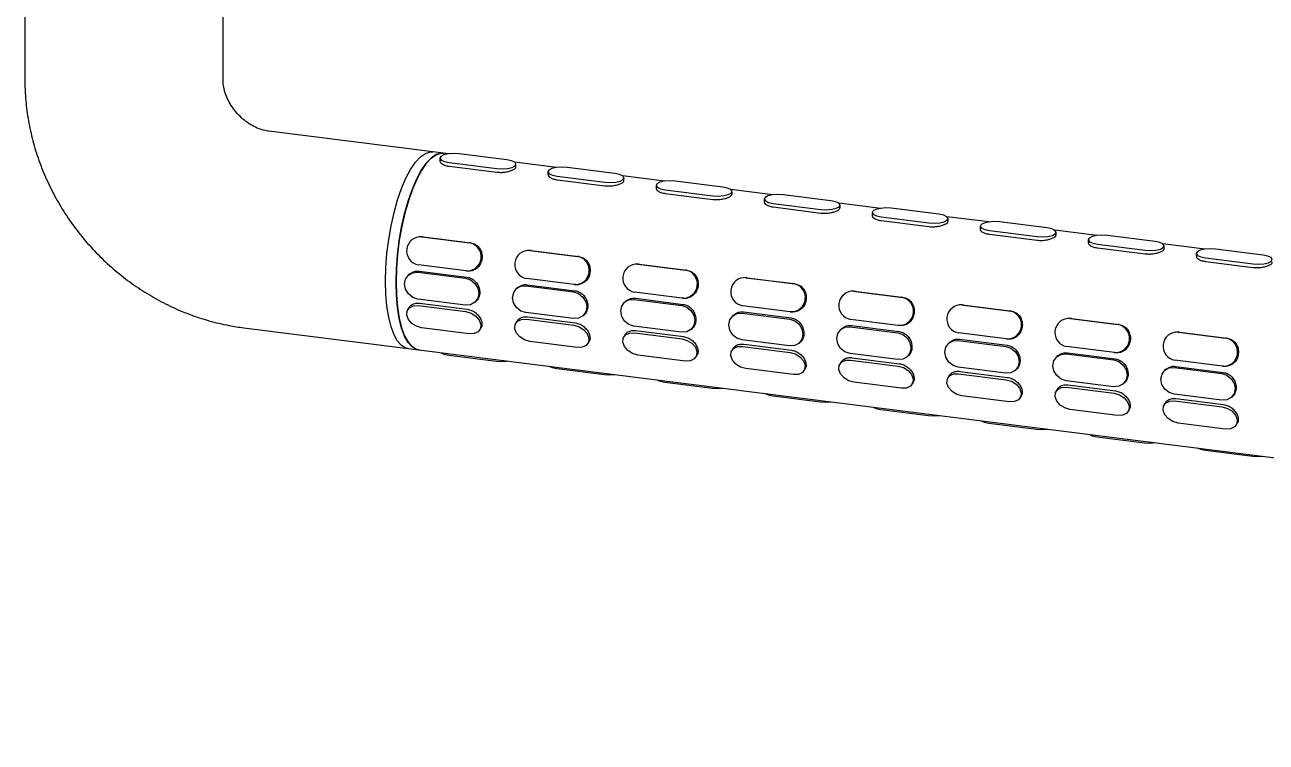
# Model space of a CAD drawing. Extents: x 0 to 951, y -2 to 427.
# Drawn here: x 307.25 to 334.66, y 85.39 to 101.23 of the extents above; entities that cross this region are included whole.
import ezdxf

# ---------------------------------------------------------------- set-up
doc = ezdxf.new("R2010")
doc.units = 0
doc.header["$LTSCALE"] = 23.1
doc.header["$MEASUREMENT"] = 0
doc.layers.get('0').update_dxf_attribs({"linetype": 'CONTINUOUS'})

msp = doc.modelspace()

# ---------------------------------------------------------------- linework, layer by layer
at = {"color": 7, "linetype": 'Continuous', "lineweight": 25}
for p, q in [((307.253, 103.681), (307.253, 100.028)), ((311.628, 100.028), (311.628, 103.681)), ((316.262, 98.427), (312.637, 98.884)), ((316.495, 98.398), (316.262, 98.427)), ((316.606, 98.384), (316.495, 98.398)), ((317.892, 98.252), (316.84, 98.385)), ((316.417, 98.29), (316.417, 98.228)), ((316.619, 98.193), (317.671, 98.061)), ((316.619, 98.113), (317.671, 97.981)), ((318.991, 98.083), (318.064, 98.2)), ((318.094, 98.094), (318.094, 98.156)), ((318.802, 97.989), (318.802, 97.927)), ((319.004, 97.893), (320.057, 97.76)), ((320.278, 97.952), (319.225, 98.084)), ((321.377, 97.783), (320.45, 97.899)), ((320.479, 97.793), (320.48, 97.855)), ((319.004, 97.813), (320.056, 97.68)), ((321.188, 97.689), (321.187, 97.627)), ((321.39, 97.592), (322.442, 97.46)), ((322.663, 97.651), (321.61, 97.784)), ((323.762, 97.482), (322.835, 97.599)), ((321.389, 97.512), (322.442, 97.38)), ((322.865, 97.493), (322.865, 97.555)), ((323.573, 97.388), (323.573, 97.326)), ((323.775, 97.292), (324.827, 97.159)), ((325.048, 97.351), (323.996, 97.483)), ((326.147, 97.182), (325.22, 97.298)), ((323.775, 97.212), (324.827, 97.079)), ((325.25, 97.192), (325.25, 97.254)), ((325.958, 97.088), (325.958, 97.026)), ((327.433, 97.05), (326.381, 97.183)), ((326.16, 96.991), (327.212, 96.859)), ((326.16, 96.911), (327.212, 96.779)), ((328.532, 96.881), (327.605, 96.998)), ((327.635, 96.892), (327.635, 96.954)), ((328.343, 96.787), (328.343, 96.725)), ((329.819, 96.75), (328.766, 96.882)), ((316.017, 96.553), (317.07, 96.42)), ((316.045, 96.55), (316.017, 96.553)), ((316.045, 96.55), (317.098, 96.417)), ((328.545, 96.691), (329.598, 96.558)), ((328.545, 96.611), (329.598, 96.478)), ((330.918, 96.58), (329.991, 96.697)), ((330.021, 96.591), (330.021, 96.653)), ((330.729, 96.487), (330.729, 96.425)), ((332.204, 96.449), (331.152, 96.582)), ((317.098, 96.417), (317.07, 96.42)), ((318.403, 96.253), (319.455, 96.12)), ((318.431, 96.25), (318.403, 96.253)), ((318.431, 96.25), (319.483, 96.117)), ((330.931, 96.39), (331.983, 96.258)), ((330.931, 96.31), (331.983, 96.177)), ((333.303, 96.28), (332.376, 96.397)), ((332.406, 96.291), (332.406, 96.353)), ((334.589, 96.149), (333.537, 96.281)), ((316.993, 95.8), (315.941, 95.933)), ((319.483, 96.117), (319.455, 96.12)), ((320.788, 95.952), (321.84, 95.819)), ((320.816, 95.949), (320.788, 95.952)), ((320.816, 95.949), (321.868, 95.816)), ((333.114, 96.186), (333.114, 96.124)), ((333.316, 96.09), (334.368, 95.957)), ((333.316, 96.01), (334.368, 95.877)), ((315.751, 95.733), (315.725, 95.711)), ((315.93, 95.77), (316.982, 95.637)), ((315.96, 95.796), (317.012, 95.663)), ((317.021, 95.797), (316.993, 95.8)), ((321.868, 95.816), (321.84, 95.819)), ((323.173, 95.651), (324.226, 95.519)), ((323.201, 95.649), (323.173, 95.651)), ((323.201, 95.649), (324.254, 95.516)), ((318.136, 95.433), (318.11, 95.41)), ((318.315, 95.469), (319.368, 95.337)), ((319.378, 95.5), (318.326, 95.632)), ((318.345, 95.495), (319.398, 95.363)), ((319.406, 95.497), (319.378, 95.5)), ((324.254, 95.516), (324.226, 95.519)), ((316.981, 95.047), (315.929, 95.179)), ((317.186, 95.106), (317.212, 95.128)), ((320.521, 95.132), (320.495, 95.11)), ((320.701, 95.169), (321.753, 95.036)), ((321.763, 95.199), (320.711, 95.332)), ((320.731, 95.195), (321.783, 95.062)), ((321.792, 95.196), (321.763, 95.199)), ((325.558, 95.351), (326.611, 95.218)), ((325.587, 95.348), (325.558, 95.351)), ((325.587, 95.348), (326.639, 95.215)), ((326.639, 95.215), (326.611, 95.218)), ((315.724, 94.98), (315.701, 94.939)), ((315.939, 95.034), (316.991, 94.901)), ((315.967, 95.086), (317.019, 94.953)), ((319.366, 94.746), (318.314, 94.879)), ((319.572, 94.805), (319.598, 94.828)), ((322.907, 94.832), (322.881, 94.809)), ((323.086, 94.868), (324.138, 94.735)), ((324.149, 94.899), (323.096, 95.031)), ((323.116, 94.894), (324.168, 94.762)), ((324.177, 94.896), (324.149, 94.899)), ((327.944, 95.05), (328.996, 94.918)), ((327.972, 95.047), (327.944, 95.05)), ((327.972, 95.047), (329.024, 94.915)), ((329.024, 94.915), (328.996, 94.918)), ((312.09, 94.543), (315.715, 94.086)), ((317.065, 94.412), (316.013, 94.544)), ((317.303, 94.507), (317.325, 94.548)), ((318.109, 94.68), (318.087, 94.638)), ((318.324, 94.733), (319.376, 94.601)), ((318.352, 94.785), (319.404, 94.653)), ((321.752, 94.446), (320.699, 94.578)), ((325.471, 94.568), (326.524, 94.435)), ((326.534, 94.598), (325.482, 94.731)), ((325.501, 94.594), (326.554, 94.461)), ((326.562, 94.595), (326.534, 94.598)), ((330.329, 94.75), (331.381, 94.617)), ((330.357, 94.747), (330.329, 94.75)), ((330.357, 94.747), (331.41, 94.614)), ((331.41, 94.614), (331.381, 94.617)), ((320.495, 94.379), (320.472, 94.338)), ((320.709, 94.433), (321.762, 94.3)), ((320.737, 94.485), (321.79, 94.352)), ((321.957, 94.505), (321.983, 94.527)), ((324.137, 94.145), (323.085, 94.278)), ((325.292, 94.531), (325.266, 94.509)), ((328.919, 94.298), (327.867, 94.43)), ((327.887, 94.293), (328.939, 94.16)), ((328.948, 94.295), (328.919, 94.298)), ((332.714, 94.449), (333.767, 94.317)), ((332.743, 94.446), (332.714, 94.449)), ((332.743, 94.446), (333.795, 94.314)), ((333.795, 94.314), (333.767, 94.317)), ((315.715, 94.086), (315.949, 94.057)), ((315.949, 94.057), (384.702, 85.395)), ((319.451, 94.111), (318.398, 94.244)), ((319.688, 94.207), (319.71, 94.248)), ((322.88, 94.078), (322.857, 94.037)), ((323.094, 94.132), (324.147, 94)), ((323.123, 94.184), (324.175, 94.052)), ((324.342, 94.204), (324.368, 94.227)), ((327.677, 94.231), (327.651, 94.208)), ((327.857, 94.267), (328.909, 94.134)), ((331.305, 93.997), (330.252, 94.13)), ((331.333, 93.994), (331.305, 93.997)), ((316.61, 93.943), (317.662, 93.81)), ((321.836, 93.811), (320.784, 93.943)), ((322.073, 93.906), (322.096, 93.947)), ((325.265, 93.778), (325.243, 93.737)), ((326.522, 93.845), (325.47, 93.977)), ((325.48, 93.832), (326.532, 93.699)), ((325.508, 93.884), (326.56, 93.751)), ((326.728, 93.904), (326.754, 93.926)), ((330.063, 93.93), (330.037, 93.907)), ((330.242, 93.967), (331.294, 93.834)), ((330.272, 93.993), (331.324, 93.86)), ((333.69, 93.697), (332.638, 93.829)), ((318.995, 93.642), (320.047, 93.51)), ((324.221, 93.51), (323.169, 93.643)), ((324.458, 93.605), (324.481, 93.647)), ((327.65, 93.477), (327.628, 93.436)), ((328.908, 93.544), (327.855, 93.677)), ((327.865, 93.531), (328.917, 93.399)), ((327.893, 93.583), (328.946, 93.45)), ((329.113, 93.603), (329.139, 93.626)), ((332.448, 93.63), (332.422, 93.607)), ((332.627, 93.666), (333.679, 93.533)), ((332.657, 93.692), (333.709, 93.559)), ((333.718, 93.694), (333.69, 93.697)), ((321.38, 93.342), (322.433, 93.209)), ((326.607, 93.21), (325.554, 93.342)), ((326.844, 93.305), (326.866, 93.346)), ((330.036, 93.177), (330.013, 93.136)), ((331.293, 93.244), (330.241, 93.376)), ((330.25, 93.231), (331.303, 93.098)), ((330.279, 93.283), (331.331, 93.15)), ((331.498, 93.303), (331.524, 93.325)), ((323.766, 93.041), (324.818, 92.909)), ((328.992, 92.909), (327.939, 93.042)), ((329.229, 93.004), (329.252, 93.046)), ((333.678, 92.943), (332.626, 93.076)), ((332.636, 92.93), (333.688, 92.798)), ((332.664, 92.982), (333.716, 92.849)), ((333.883, 93.002), (333.91, 93.025)), ((326.151, 92.741), (327.203, 92.608)), ((331.377, 92.609), (330.325, 92.741)), ((331.614, 92.704), (331.637, 92.745)), ((332.421, 92.876), (332.399, 92.835)), ((328.536, 92.44), (329.589, 92.308)), ((333.762, 92.308), (332.71, 92.441)), ((334, 92.403), (334.022, 92.445)), ((330.922, 92.14), (331.974, 92.007)), ((333.307, 91.839), (334.359, 91.707))]:
    msp.add_line(p, q, dxfattribs=at)
at = {"color": 7, "linetype": 'Continuous', "lineweight": 25, "flags": 128}
for points in [[(315.215, 95.575), (315.223, 95.875), (315.246, 96.183), (315.285, 96.493), (315.338, 96.798), (315.404, 97.092), (315.482, 97.369), (315.57, 97.623), (315.667, 97.849), (315.77, 98.043), (315.878, 98.201), (315.988, 98.319), (316.098, 98.395), (316.206, 98.428), (316.262, 98.427)], [(315.715, 94.086), (315.667, 94.097), (315.57, 94.153), (315.482, 94.251), (315.404, 94.391), (315.338, 94.568), (315.285, 94.779), (315.246, 95.021), (315.223, 95.288), (315.215, 95.575), (315.223, 95.875), (315.246, 96.183), (315.285, 96.493), (315.338, 96.798), (315.404, 97.092), (315.482, 97.369), (315.57, 97.623), (315.667, 97.849), (315.77, 98.043), (315.878, 98.201), (315.988, 98.319), (316.098, 98.395), (316.206, 98.428), (316.262, 98.427)], [(316.495, 98.398), (316.444, 98.399), (316.337, 98.368), (316.226, 98.293), (316.116, 98.177), (316.008, 98.021), (315.905, 97.828), (315.808, 97.603), (315.719, 97.35), (315.64, 97.074), (315.574, 96.78), (315.52, 96.476), (315.481, 96.166), (315.457, 95.858), (315.449, 95.557), (315.456, 95.27), (315.479, 95.002), (315.517, 94.759), (315.569, 94.546), (315.635, 94.368), (315.712, 94.227), (315.8, 94.127), (315.897, 94.069), (315.949, 94.057)], [(315.449, 95.545), (315.457, 95.846), (315.48, 96.154), (315.519, 96.463), (315.571, 96.768), (315.638, 97.062), (315.716, 97.339), (315.804, 97.593), (315.901, 97.82), (316.004, 98.014), (316.112, 98.172), (316.222, 98.29), (316.332, 98.366), (316.44, 98.398), (316.495, 98.398)], [(316.84, 98.385), (316.72, 98.392), (316.601, 98.383), (316.502, 98.36), (316.437, 98.326), (316.417, 98.287), (316.445, 98.247), (316.515, 98.215), (316.619, 98.193)], [(317.671, 98.061), (317.792, 98.054), (317.91, 98.063), (318.01, 98.086), (318.074, 98.12), (318.094, 98.159), (318.067, 98.198), (317.996, 98.231), (317.892, 98.252)], [(319.225, 98.084), (319.105, 98.091), (318.986, 98.082), (318.887, 98.059), (318.822, 98.025), (318.802, 97.986), (318.83, 97.947), (318.901, 97.914), (319.004, 97.893)], [(320.057, 97.76), (320.177, 97.753), (320.296, 97.762), (320.395, 97.785), (320.459, 97.819), (320.479, 97.859), (320.452, 97.898), (320.381, 97.93), (320.278, 97.952)], [(321.61, 97.784), (321.49, 97.791), (321.371, 97.782), (321.272, 97.759), (321.208, 97.725), (321.188, 97.685), (321.215, 97.646), (321.286, 97.614), (321.39, 97.592)], [(322.442, 97.46), (322.562, 97.453), (322.681, 97.462), (322.78, 97.485), (322.845, 97.519), (322.865, 97.558), (322.837, 97.597), (322.766, 97.63), (322.663, 97.651)], [(323.996, 97.483), (323.876, 97.49), (323.757, 97.481), (323.658, 97.458), (323.593, 97.424), (323.573, 97.385), (323.6, 97.346), (323.671, 97.313), (323.775, 97.292)], [(324.827, 97.159), (324.947, 97.152), (325.066, 97.161), (325.165, 97.184), (325.23, 97.218), (325.25, 97.258), (325.222, 97.297), (325.152, 97.329), (325.048, 97.351)], [(326.381, 97.183), (326.261, 97.19), (326.142, 97.181), (326.043, 97.158), (325.978, 97.124), (325.958, 97.084), (325.986, 97.045), (326.057, 97.013), (326.16, 96.991)], [(327.212, 96.859), (327.333, 96.852), (327.452, 96.861), (327.551, 96.884), (327.615, 96.918), (327.635, 96.957), (327.608, 96.996), (327.537, 97.029), (327.433, 97.05)], [(328.766, 96.882), (328.646, 96.889), (328.527, 96.88), (328.428, 96.857), (328.364, 96.823), (328.344, 96.784), (328.371, 96.745), (328.442, 96.712), (328.545, 96.691)], [(329.598, 96.558), (329.718, 96.551), (329.837, 96.56), (329.936, 96.583), (330.001, 96.617), (330.021, 96.657), (329.993, 96.696), (329.922, 96.728), (329.819, 96.75)], [(331.152, 96.582), (331.031, 96.589), (330.913, 96.58), (330.813, 96.557), (330.749, 96.523), (330.729, 96.483), (330.756, 96.444), (330.827, 96.412), (330.931, 96.39)], [(331.983, 96.258), (332.103, 96.251), (332.222, 96.26), (332.321, 96.283), (332.386, 96.317), (332.406, 96.356), (332.378, 96.395), (332.308, 96.428), (332.204, 96.449)], [(333.537, 96.281), (333.417, 96.288), (333.298, 96.279), (333.199, 96.256), (333.134, 96.222), (333.114, 96.183), (333.142, 96.144), (333.213, 96.111), (333.316, 96.09)], [(334.368, 95.957), (334.489, 95.95), (334.607, 95.959), (334.707, 95.982), (334.771, 96.016), (334.791, 96.056), (334.764, 96.095), (334.693, 96.127), (334.589, 96.149)], [(315.929, 95.179), (315.817, 95.216), (315.722, 95.292), (315.659, 95.396), (315.637, 95.511), (315.66, 95.621), (315.723, 95.709), (315.818, 95.761), (315.93, 95.77)], [(315.715, 94.086), (315.667, 94.097), (315.57, 94.153), (315.482, 94.251), (315.404, 94.391), (315.338, 94.568), (315.285, 94.779), (315.246, 95.021), (315.223, 95.288), (315.215, 95.575)], [(315.949, 94.057), (315.901, 94.068), (315.804, 94.123), (315.716, 94.222), (315.638, 94.361), (315.571, 94.538), (315.519, 94.75), (315.48, 94.992), (315.457, 95.259), (315.449, 95.545)], [(316.982, 95.637), (317.094, 95.6), (317.189, 95.525), (317.252, 95.421), (317.274, 95.305), (317.252, 95.195), (317.188, 95.107), (317.093, 95.055), (316.981, 95.047)], [(318.314, 94.879), (318.202, 94.915), (318.108, 94.991), (318.044, 95.095), (318.022, 95.211), (318.045, 95.321), (318.108, 95.409), (318.203, 95.461), (318.315, 95.469)], [(319.368, 95.337), (319.479, 95.3), (319.574, 95.224), (319.637, 95.12), (319.659, 95.005), (319.637, 94.894), (319.573, 94.807), (319.478, 94.755), (319.366, 94.746)], [(320.699, 94.578), (320.588, 94.615), (320.493, 94.691), (320.43, 94.794), (320.408, 94.91), (320.43, 95.02), (320.494, 95.108), (320.589, 95.16), (320.701, 95.169)], [(316.013, 94.544), (315.898, 94.577), (315.795, 94.642), (315.72, 94.73), (315.683, 94.826), (315.691, 94.917), (315.743, 94.988), (315.83, 95.029), (315.939, 95.034)], [(316.991, 94.901), (317.106, 94.868), (317.209, 94.803), (317.284, 94.716), (317.32, 94.62), (317.312, 94.529), (317.261, 94.458), (317.174, 94.416), (317.065, 94.412)], [(321.753, 95.036), (321.865, 94.999), (321.959, 94.924), (322.023, 94.82), (322.045, 94.704), (322.022, 94.594), (321.959, 94.506), (321.864, 94.454), (321.752, 94.446)], [(323.085, 94.278), (322.973, 94.314), (322.878, 94.39), (322.815, 94.494), (322.793, 94.61), (322.815, 94.72), (322.879, 94.808), (322.974, 94.86), (323.086, 94.868)], [(318.398, 94.244), (318.284, 94.277), (318.181, 94.342), (318.105, 94.429), (318.069, 94.525), (318.077, 94.616), (318.128, 94.688), (318.215, 94.729), (318.324, 94.733)], [(319.376, 94.601), (319.491, 94.568), (319.594, 94.503), (319.669, 94.416), (319.706, 94.319), (319.698, 94.228), (319.646, 94.157), (319.56, 94.116), (319.451, 94.111)], [(324.138, 94.735), (324.25, 94.699), (324.345, 94.623), (324.408, 94.519), (324.43, 94.403), (324.407, 94.293), (324.344, 94.206), (324.249, 94.154), (324.137, 94.145)], [(325.47, 93.977), (325.358, 94.014), (325.263, 94.09), (325.2, 94.193), (325.178, 94.309), (325.201, 94.419), (325.264, 94.507), (325.359, 94.559), (325.471, 94.568)], [(320.784, 93.943), (320.669, 93.976), (320.566, 94.041), (320.491, 94.128), (320.454, 94.225), (320.462, 94.316), (320.513, 94.387), (320.6, 94.428), (320.709, 94.433)], [(321.762, 94.3), (321.876, 94.267), (321.979, 94.202), (322.055, 94.115), (322.091, 94.019), (322.083, 93.928), (322.032, 93.856), (321.945, 93.815), (321.836, 93.811)], [(326.524, 94.435), (326.635, 94.398), (326.73, 94.322), (326.793, 94.219), (326.815, 94.103), (326.793, 93.993), (326.729, 93.905), (326.634, 93.853), (326.522, 93.845)], [(316.438, 93.995), (316.506, 93.964), (316.61, 93.943)], [(323.169, 93.643), (323.054, 93.676), (322.951, 93.741), (322.876, 93.828), (322.839, 93.924), (322.847, 94.015), (322.899, 94.087), (322.985, 94.128), (323.094, 94.132)], [(324.147, 94), (324.262, 93.967), (324.364, 93.902), (324.44, 93.815), (324.476, 93.718), (324.468, 93.627), (324.417, 93.556), (324.33, 93.515), (324.221, 93.51)], [(327.855, 93.677), (327.743, 93.713), (327.649, 93.789), (327.586, 93.893), (327.564, 94.009), (327.586, 94.119), (327.65, 94.207), (327.745, 94.259), (327.857, 94.267)], [(328.909, 94.134), (329.021, 94.098), (329.115, 94.022), (329.179, 93.918), (329.201, 93.802), (329.178, 93.692), (329.114, 93.605), (329.02, 93.552), (328.908, 93.544)], [(317.662, 93.81), (317.782, 93.803), (317.896, 93.811)], [(325.554, 93.342), (325.439, 93.375), (325.337, 93.44), (325.261, 93.527), (325.225, 93.624), (325.233, 93.715), (325.284, 93.786), (325.371, 93.827), (325.48, 93.832)], [(330.241, 93.376), (330.129, 93.413), (330.034, 93.489), (329.971, 93.592), (329.949, 93.708), (329.971, 93.818), (330.035, 93.906), (330.13, 93.958), (330.242, 93.967)], [(331.294, 93.834), (331.406, 93.797), (331.501, 93.721), (331.564, 93.618), (331.586, 93.502), (331.563, 93.392), (331.5, 93.304), (331.405, 93.252), (331.293, 93.244)], [(318.823, 93.695), (318.892, 93.664), (318.995, 93.642)], [(320.047, 93.51), (320.168, 93.503), (320.281, 93.511)], [(326.532, 93.699), (326.647, 93.666), (326.75, 93.601), (326.825, 93.514), (326.862, 93.418), (326.854, 93.327), (326.802, 93.255), (326.716, 93.214), (326.607, 93.21)], [(327.939, 93.042), (327.825, 93.075), (327.722, 93.14), (327.646, 93.227), (327.61, 93.323), (327.618, 93.414), (327.669, 93.486), (327.756, 93.527), (327.865, 93.531)], [(332.626, 93.076), (332.514, 93.112), (332.419, 93.188), (332.356, 93.292), (332.334, 93.408), (332.357, 93.518), (332.42, 93.606), (332.515, 93.658), (332.627, 93.666)], [(333.679, 93.533), (333.791, 93.497), (333.886, 93.421), (333.949, 93.317), (333.971, 93.201), (333.949, 93.091), (333.885, 93.003), (333.79, 92.951), (333.678, 92.943)], [(321.208, 93.394), (321.277, 93.363), (321.38, 93.342)], [(322.433, 93.209), (322.553, 93.202), (322.667, 93.21)], [(328.917, 93.399), (329.032, 93.366), (329.135, 93.301), (329.21, 93.214), (329.247, 93.117), (329.239, 93.026), (329.188, 92.955), (329.101, 92.914), (328.992, 92.909)], [(330.325, 92.741), (330.21, 92.774), (330.107, 92.839), (330.032, 92.926), (329.995, 93.023), (330.003, 93.114), (330.055, 93.185), (330.141, 93.226), (330.25, 93.231)], [(323.594, 93.094), (323.662, 93.063), (323.766, 93.041)], [(324.818, 92.909), (324.938, 92.902), (325.052, 92.91)], [(331.303, 93.098), (331.417, 93.065), (331.52, 93), (331.596, 92.913), (331.632, 92.817), (331.624, 92.726), (331.573, 92.654), (331.486, 92.613), (331.377, 92.609)], [(332.71, 92.441), (332.595, 92.474), (332.493, 92.539), (332.417, 92.626), (332.381, 92.722), (332.389, 92.813), (332.44, 92.885), (332.527, 92.926), (332.636, 92.93)], [(325.979, 92.793), (326.048, 92.762), (326.151, 92.741)], [(333.688, 92.798), (333.803, 92.765), (333.906, 92.7), (333.981, 92.612), (334.018, 92.516), (334.01, 92.425), (333.958, 92.354), (333.871, 92.313), (333.762, 92.308)], [(327.203, 92.608), (327.324, 92.601), (327.437, 92.609)], [(328.364, 92.493), (328.433, 92.462), (328.536, 92.44)], [(329.589, 92.308), (329.709, 92.301), (329.823, 92.309)], [(330.75, 92.192), (330.818, 92.161), (330.922, 92.14)], [(331.974, 92.007), (332.094, 92), (332.208, 92.008)], [(333.135, 91.892), (333.203, 91.861), (333.307, 91.839)], [(334.359, 91.707), (334.48, 91.7), (334.593, 91.708)]]:
    msp.add_lwpolyline(points, dxfattribs=at)
at = {"color": 7, "linetype": 'Continuous', "lineweight": 25}
for centre, start, end in [((315.994, 96.241), 85.6587, 260.2306), ((317.017, 96.112), 265.6587, 80.2306), ((318.379, 95.941), 85.6587, 260.2306), ((319.402, 95.812), 265.6587, 80.2306), ((320.764, 95.64), 85.6587, 260.2306), ((321.787, 95.511), 265.6587, 80.2306), ((323.15, 95.34), 85.6586, 260.2307), ((324.172, 95.211), 265.6586, 80.2307), ((325.535, 95.039), 85.6588, 260.2306), ((326.558, 94.91), 265.6587, 80.2306), ((327.92, 94.739), 85.6587, 260.2307), ((328.943, 94.61), 265.6586, 80.2307), ((330.305, 94.438), 85.6587, 260.2307), ((331.328, 94.309), 265.6589, 80.2304), ((332.691, 94.137), 85.6585, 260.2308), ((333.714, 94.009), 265.6586, 80.2308)]:
    msp.add_arc(centre, 0.313, start, end, dxfattribs=at)
for points, knots in [([(307.253, 100.028), (307.255, 99.927), (307.259, 99.678), (307.301, 99.281), (307.383, 98.838), (307.503, 98.401), (307.66, 97.973), (307.852, 97.557), (308.079, 97.156), (308.338, 96.774), (308.628, 96.412), (308.946, 96.075), (309.291, 95.765), (309.66, 95.484), (310.05, 95.234), (310.458, 95.018), (310.881, 94.837), (311.316, 94.695), (311.72, 94.597), (311.98, 94.559), (312.09, 94.543)], [0, 0, 0, 0, 0.038326, 0.094909, 0.151623, 0.208546, 0.265658, 0.322936, 0.380359, 0.437904, 0.49555, 0.553278, 0.611065, 0.668886, 0.726717, 0.784532, 0.842298, 0.899983, 0.957548, 1, 1, 1, 1]), ([(312.637, 98.884), (312.622, 98.886), (312.566, 98.894), (312.459, 98.922), (312.314, 98.983), (312.17, 99.07), (312.033, 99.18), (311.91, 99.309), (311.806, 99.452), (311.724, 99.603), (311.667, 99.753), (311.633, 99.901), (311.63, 99.984), (311.628, 100.028)], [0, 0, 0, 0, 0.039582, 0.142569, 0.240317, 0.334667, 0.427228, 0.519034, 0.610854, 0.703242, 0.796943, 0.893012, 1, 1, 1, 1]), ([(316.42, 98.228), (316.419, 98.225), (316.414, 98.209), (316.44, 98.177), (316.497, 98.141), (316.564, 98.121), (316.608, 98.115), (316.619, 98.113)], [0, 0, 0, 0, 0.069454, 0.346138, 0.625283, 0.904585, 1, 1, 1, 1]), ([(317.671, 97.981), (317.705, 97.978), (317.773, 97.973), (317.879, 97.985), (317.973, 98.008), (318.046, 98.039), (318.089, 98.069), (318.09, 98.087), (318.091, 98.094)], [0, 0, 0, 0, 0.173452, 0.346861, 0.521387, 0.696657, 0.870723, 1, 1, 1, 1]), ([(318.805, 97.927), (318.804, 97.924), (318.799, 97.908), (318.825, 97.877), (318.882, 97.841), (318.95, 97.821), (318.993, 97.814), (319.004, 97.813)], [0, 0, 0, 0, 0.069454, 0.346139, 0.625283, 0.904585, 1, 1, 1, 1]), ([(320.056, 97.68), (320.09, 97.677), (320.158, 97.672), (320.264, 97.684), (320.359, 97.707), (320.431, 97.738), (320.474, 97.768), (320.476, 97.786), (320.476, 97.793)], [0, 0, 0, 0, 0.173452, 0.346861, 0.521386, 0.696657, 0.870723, 1, 1, 1, 1]), ([(321.191, 97.627), (321.19, 97.624), (321.185, 97.608), (321.211, 97.576), (321.268, 97.54), (321.335, 97.52), (321.378, 97.514), (321.389, 97.512)], [0, 0, 0, 0, 0.069454, 0.346138, 0.625283, 0.904585, 1, 1, 1, 1]), ([(322.442, 97.38), (322.476, 97.377), (322.543, 97.372), (322.649, 97.384), (322.744, 97.407), (322.817, 97.438), (322.859, 97.468), (322.861, 97.485), (322.861, 97.493)], [0, 0, 0, 0, 0.1734526, 0.3468613, 0.521387, 0.6966568, 0.8707229, 1, 1, 1, 1]), ([(323.576, 97.326), (323.575, 97.323), (323.57, 97.307), (323.596, 97.276), (323.653, 97.24), (323.72, 97.219), (323.764, 97.213), (323.775, 97.212)], [0, 0, 0, 0, 0.069454, 0.3461376, 0.6252819, 0.9045838, 1, 1, 1, 1]), ([(324.827, 97.079), (324.861, 97.076), (324.929, 97.071), (325.035, 97.083), (325.129, 97.106), (325.202, 97.137), (325.245, 97.167), (325.246, 97.185), (325.247, 97.192)], [0, 0, 0, 0, 0.173452, 0.346861, 0.521387, 0.696657, 0.870723, 1, 1, 1, 1]), ([(325.961, 97.026), (325.96, 97.022), (325.955, 97.007), (325.981, 96.975), (326.038, 96.939), (326.105, 96.919), (326.149, 96.913), (326.16, 96.911)], [0, 0, 0, 0, 0.069455, 0.346139, 0.625284, 0.904586, 1, 1, 1, 1]), ([(327.212, 96.779), (327.246, 96.776), (327.314, 96.771), (327.42, 96.783), (327.515, 96.806), (327.587, 96.837), (327.63, 96.867), (327.631, 96.884), (327.632, 96.892)], [0, 0, 0, 0, 0.1734519, 0.3468613, 0.5213871, 0.6966569, 0.8707231, 1, 1, 1, 1]), ([(328.347, 96.725), (328.346, 96.722), (328.341, 96.706), (328.367, 96.675), (328.424, 96.639), (328.491, 96.618), (328.534, 96.612), (328.545, 96.611)], [0, 0, 0, 0, 0.069454, 0.346139, 0.625284, 0.904584, 1, 1, 1, 1]), ([(329.598, 96.478), (329.632, 96.475), (329.699, 96.47), (329.805, 96.482), (329.9, 96.505), (329.972, 96.536), (330.015, 96.566), (330.017, 96.584), (330.017, 96.591)], [0, 0, 0, 0, 0.173453, 0.346862, 0.521387, 0.696657, 0.870723, 1, 1, 1, 1]), ([(317.098, 96.417), (317.13, 96.41), (317.194, 96.395), (317.272, 96.331), (317.327, 96.245), (317.351, 96.142), (317.343, 96.036), (317.305, 95.938), (317.24, 95.859), (317.154, 95.807), (317.076, 95.792), (317.032, 95.796), (317.021, 95.797)], [0, 0, 0, 0, 0.106623, 0.213219, 0.320502, 0.428242, 0.535242, 0.64147, 0.748074, 0.855626, 0.963238, 1, 1, 1, 1]), ([(330.732, 96.425), (330.731, 96.421), (330.726, 96.406), (330.752, 96.374), (330.809, 96.338), (330.876, 96.318), (330.92, 96.312), (330.931, 96.31)], [0, 0, 0, 0, 0.069455, 0.346138, 0.625284, 0.904584, 1, 1, 1, 1]), ([(331.983, 96.177), (332.017, 96.175), (332.085, 96.17), (332.19, 96.182), (332.285, 96.205), (332.358, 96.236), (332.401, 96.266), (332.402, 96.283), (332.403, 96.291)], [0, 0, 0, 0, 0.173451, 0.346861, 0.521385, 0.696656, 0.870723, 1, 1, 1, 1]), ([(319.483, 96.117), (319.515, 96.109), (319.579, 96.094), (319.658, 96.031), (319.712, 95.945), (319.736, 95.842), (319.729, 95.736), (319.69, 95.637), (319.625, 95.558), (319.539, 95.507), (319.462, 95.492), (319.418, 95.496), (319.406, 95.497)], [0, 0, 0, 0, 0.106623, 0.213219, 0.320502, 0.428242, 0.535242, 0.64147, 0.748074, 0.855626, 0.963238, 1, 1, 1, 1]), ([(333.117, 96.124), (333.116, 96.121), (333.111, 96.105), (333.137, 96.074), (333.194, 96.038), (333.261, 96.017), (333.305, 96.011), (333.316, 96.01)], [0, 0, 0, 0, 0.069455, 0.346138, 0.625284, 0.904584, 1, 1, 1, 1]), ([(334.368, 95.877), (334.402, 95.874), (334.47, 95.869), (334.576, 95.881), (334.671, 95.904), (334.743, 95.935), (334.786, 95.965), (334.787, 95.983), (334.788, 95.99)], [0, 0, 0, 0, 0.1734533, 0.3468613, 0.5213869, 0.6966565, 0.8707228, 1, 1, 1, 1]), ([(315.751, 95.733), (315.776, 95.751), (315.828, 95.788), (315.905, 95.8), (315.949, 95.797), (315.96, 95.796)], [0, 0, 0, 0, 0.417156, 0.851589, 1, 1, 1, 1]), ([(317.012, 95.663), (317.045, 95.656), (317.11, 95.641), (317.194, 95.577), (317.258, 95.492), (317.294, 95.392), (317.3, 95.29), (317.272, 95.201), (317.24, 95.145), (317.213, 95.129), (317.212, 95.129)], [0, 0, 0, 0, 0.141731, 0.283426, 0.426033, 0.569249, 0.711481, 0.852687, 0.994392, 1, 1, 1, 1]), ([(321.868, 95.816), (321.9, 95.809), (321.965, 95.794), (322.043, 95.73), (322.097, 95.644), (322.122, 95.541), (322.114, 95.435), (322.076, 95.337), (322.01, 95.258), (321.924, 95.206), (321.847, 95.191), (321.803, 95.195), (321.792, 95.196)], [0, 0, 0, 0, 0.106623, 0.213219, 0.320502, 0.428242, 0.535242, 0.64147, 0.748074, 0.855625, 0.963238, 1, 1, 1, 1]), ([(318.136, 95.432), (318.162, 95.45), (318.213, 95.487), (318.29, 95.5), (318.334, 95.496), (318.345, 95.495)], [0, 0, 0, 0, 0.417156, 0.851589, 1, 1, 1, 1]), ([(324.254, 95.516), (324.286, 95.508), (324.35, 95.493), (324.428, 95.43), (324.483, 95.344), (324.507, 95.241), (324.499, 95.134), (324.461, 95.036), (324.396, 94.957), (324.309, 94.906), (324.232, 94.891), (324.188, 94.895), (324.177, 94.896)], [0, 0, 0, 0, 0.106623, 0.213219, 0.320502, 0.428242, 0.535242, 0.64147, 0.748073, 0.855626, 0.963237, 1, 1, 1, 1]), ([(319.398, 95.363), (319.43, 95.355), (319.495, 95.34), (319.58, 95.277), (319.643, 95.191), (319.68, 95.092), (319.685, 94.989), (319.657, 94.9), (319.625, 94.844), (319.598, 94.829), (319.597, 94.828)], [0, 0, 0, 0, 0.14173, 0.283426, 0.426033, 0.569249, 0.711481, 0.852687, 0.994392, 1, 1, 1, 1]), ([(320.522, 95.132), (320.547, 95.15), (320.599, 95.187), (320.675, 95.199), (320.719, 95.196), (320.731, 95.195)], [0, 0, 0, 0, 0.417155, 0.851589, 1, 1, 1, 1]), ([(326.639, 95.215), (326.671, 95.208), (326.735, 95.193), (326.814, 95.129), (326.868, 95.043), (326.892, 94.94), (326.885, 94.834), (326.846, 94.736), (326.781, 94.657), (326.695, 94.605), (326.618, 94.59), (326.573, 94.594), (326.562, 94.595)], [0, 0, 0, 0, 0.106623, 0.213219, 0.320502, 0.428242, 0.535242, 0.641471, 0.748074, 0.855626, 0.963238, 1, 1, 1, 1]), ([(315.726, 94.979), (315.738, 94.998), (315.764, 95.039), (315.839, 95.079), (315.912, 95.091), (315.956, 95.087), (315.967, 95.086)], [0, 0, 0, 0, 0.261761, 0.576928, 0.892272, 1, 1, 1, 1]), ([(317.019, 94.953), (317.052, 94.946), (317.118, 94.932), (317.209, 94.875), (317.282, 94.8), (317.331, 94.714), (317.347, 94.631), (317.343, 94.574), (317.326, 94.553), (317.323, 94.55)], [0, 0, 0, 0, 0.161857, 0.323674, 0.486532, 0.650085, 0.812515, 0.973773, 1, 1, 1, 1]), ([(321.783, 95.062), (321.815, 95.055), (321.88, 95.04), (321.965, 94.976), (322.029, 94.891), (322.065, 94.791), (322.071, 94.689), (322.043, 94.6), (322.01, 94.544), (321.984, 94.528), (321.983, 94.528)], [0, 0, 0, 0, 0.141731, 0.283426, 0.426033, 0.569249, 0.711481, 0.852687, 0.994391, 1, 1, 1, 1]), ([(322.907, 94.831), (322.932, 94.849), (322.984, 94.886), (323.061, 94.899), (323.105, 94.895), (323.116, 94.894)], [0, 0, 0, 0, 0.417154, 0.851587, 1, 1, 1, 1]), ([(329.024, 94.915), (329.056, 94.907), (329.121, 94.892), (329.199, 94.829), (329.253, 94.743), (329.278, 94.64), (329.27, 94.533), (329.232, 94.435), (329.166, 94.356), (329.08, 94.305), (329.003, 94.29), (328.959, 94.294), (328.948, 94.295)], [0, 0, 0, 0, 0.106623, 0.21322, 0.320502, 0.428242, 0.535242, 0.64147, 0.748074, 0.855625, 0.963237, 1, 1, 1, 1]), ([(318.111, 94.678), (318.123, 94.697), (318.149, 94.739), (318.224, 94.778), (318.297, 94.79), (318.341, 94.786), (318.352, 94.785)], [0, 0, 0, 0, 0.261761, 0.576928, 0.892272, 1, 1, 1, 1]), ([(319.404, 94.653), (319.437, 94.645), (319.503, 94.631), (319.594, 94.574), (319.668, 94.5), (319.717, 94.413), (319.733, 94.33), (319.728, 94.273), (319.711, 94.252), (319.708, 94.249)], [0, 0, 0, 0, 0.161857, 0.323674, 0.486532, 0.650085, 0.812515, 0.973772, 1, 1, 1, 1]), ([(324.168, 94.762), (324.201, 94.754), (324.266, 94.739), (324.35, 94.676), (324.414, 94.59), (324.45, 94.491), (324.456, 94.388), (324.428, 94.299), (324.396, 94.243), (324.369, 94.228), (324.368, 94.227)], [0, 0, 0, 0, 0.14173, 0.283426, 0.426033, 0.569249, 0.711481, 0.852687, 0.994391, 1, 1, 1, 1]), ([(325.292, 94.531), (325.318, 94.549), (325.369, 94.586), (325.446, 94.598), (325.49, 94.595), (325.501, 94.594)], [0, 0, 0, 0, 0.417156, 0.851591, 1, 1, 1, 1]), ([(331.41, 94.614), (331.442, 94.607), (331.506, 94.592), (331.584, 94.528), (331.639, 94.442), (331.663, 94.339), (331.655, 94.233), (331.617, 94.135), (331.552, 94.056), (331.465, 94.004), (331.388, 93.989), (331.344, 93.993), (331.333, 93.994)], [0, 0, 0, 0, 0.106622, 0.213219, 0.320501, 0.428242, 0.535242, 0.641471, 0.748075, 0.855626, 0.963239, 1, 1, 1, 1]), ([(320.497, 94.378), (320.508, 94.397), (320.535, 94.438), (320.609, 94.478), (320.682, 94.49), (320.726, 94.486), (320.737, 94.485)], [0, 0, 0, 0, 0.261761, 0.576927, 0.892272, 1, 1, 1, 1]), ([(321.79, 94.352), (321.823, 94.345), (321.889, 94.331), (321.98, 94.274), (322.053, 94.199), (322.102, 94.113), (322.118, 94.03), (322.114, 93.973), (322.096, 93.952), (322.094, 93.949)], [0, 0, 0, 0, 0.161857, 0.323674, 0.486533, 0.650085, 0.812515, 0.973772, 1, 1, 1, 1]), ([(326.554, 94.461), (326.586, 94.453), (326.651, 94.438), (326.736, 94.375), (326.799, 94.29), (326.835, 94.19), (326.841, 94.088), (326.813, 93.999), (326.781, 93.943), (326.754, 93.927), (326.753, 93.927)], [0, 0, 0, 0, 0.1417302, 0.2834258, 0.4260331, 0.5692491, 0.7114812, 0.8526867, 0.9943913, 1, 1, 1, 1]), ([(327.678, 94.23), (327.703, 94.248), (327.755, 94.285), (327.831, 94.298), (327.875, 94.294), (327.887, 94.293)], [0, 0, 0, 0, 0.417158, 0.851587, 1, 1, 1, 1]), ([(333.795, 94.314), (333.827, 94.306), (333.891, 94.291), (333.969, 94.228), (334.024, 94.142), (334.048, 94.039), (334.041, 93.932), (334.002, 93.834), (333.937, 93.755), (333.851, 93.703), (333.774, 93.689), (333.729, 93.693), (333.718, 93.694)], [0, 0, 0, 0, 0.106623, 0.213219, 0.320502, 0.428242, 0.535242, 0.64147, 0.748073, 0.855624, 0.963237, 1, 1, 1, 1]), ([(322.882, 94.077), (322.894, 94.096), (322.92, 94.138), (322.995, 94.177), (323.068, 94.189), (323.112, 94.185), (323.123, 94.184)], [0, 0, 0, 0, 0.2617608, 0.5769269, 0.8922709, 1, 1, 1, 1]), ([(324.175, 94.052), (324.208, 94.044), (324.274, 94.03), (324.365, 93.973), (324.438, 93.899), (324.487, 93.812), (324.503, 93.729), (324.499, 93.672), (324.481, 93.651), (324.479, 93.648)], [0, 0, 0, 0, 0.161857, 0.323673, 0.486532, 0.650085, 0.812515, 0.973772, 1, 1, 1, 1]), ([(328.939, 94.16), (328.971, 94.153), (329.036, 94.138), (329.121, 94.075), (329.185, 93.989), (329.221, 93.89), (329.226, 93.787), (329.199, 93.698), (329.166, 93.642), (329.14, 93.627), (329.139, 93.626)], [0, 0, 0, 0, 0.141731, 0.283427, 0.426033, 0.56925, 0.711481, 0.852687, 0.994391, 1, 1, 1, 1]), ([(330.063, 93.93), (330.088, 93.948), (330.14, 93.984), (330.217, 93.997), (330.261, 93.994), (330.272, 93.993)], [0, 0, 0, 0, 0.417158, 0.851587, 1, 1, 1, 1]), ([(325.267, 93.777), (325.279, 93.796), (325.305, 93.837), (325.38, 93.877), (325.453, 93.889), (325.497, 93.885), (325.508, 93.884)], [0, 0, 0, 0, 0.261762, 0.576928, 0.892273, 1, 1, 1, 1]), ([(326.56, 93.751), (326.593, 93.744), (326.659, 93.73), (326.75, 93.673), (326.824, 93.598), (326.873, 93.512), (326.888, 93.429), (326.884, 93.372), (326.867, 93.351), (326.864, 93.348)], [0, 0, 0, 0, 0.161857, 0.323674, 0.486533, 0.650085, 0.812516, 0.973773, 1, 1, 1, 1]), ([(331.324, 93.86), (331.357, 93.852), (331.422, 93.837), (331.506, 93.774), (331.57, 93.689), (331.606, 93.589), (331.612, 93.487), (331.584, 93.398), (331.552, 93.342), (331.525, 93.326), (331.524, 93.326)], [0, 0, 0, 0, 0.141729, 0.2834258, 0.4260315, 0.5692486, 0.7114807, 0.8526866, 0.9943913, 1, 1, 1, 1]), ([(327.652, 93.476), (327.664, 93.495), (327.691, 93.537), (327.765, 93.576), (327.838, 93.588), (327.882, 93.584), (327.893, 93.583)], [0, 0, 0, 0, 0.261762, 0.576928, 0.892271, 1, 1, 1, 1]), ([(328.946, 93.45), (328.979, 93.443), (329.044, 93.429), (329.136, 93.372), (329.209, 93.297), (329.258, 93.211), (329.274, 93.128), (329.27, 93.071), (329.252, 93.05), (329.25, 93.047)], [0, 0, 0, 0, 0.161858, 0.323675, 0.486533, 0.650086, 0.812516, 0.973773, 1, 1, 1, 1]), ([(332.448, 93.629), (332.474, 93.647), (332.525, 93.684), (332.602, 93.697), (332.646, 93.693), (332.657, 93.692)], [0, 0, 0, 0, 0.417158, 0.851587, 1, 1, 1, 1]), ([(333.709, 93.559), (333.742, 93.552), (333.807, 93.537), (333.891, 93.474), (333.955, 93.388), (333.991, 93.289), (333.997, 93.186), (333.969, 93.097), (333.937, 93.041), (333.91, 93.026), (333.909, 93.025)], [0, 0, 0, 0, 0.141731, 0.283426, 0.426033, 0.569249, 0.711481, 0.852687, 0.994391, 1, 1, 1, 1]), ([(330.038, 93.176), (330.05, 93.195), (330.076, 93.236), (330.151, 93.276), (330.224, 93.288), (330.267, 93.284), (330.279, 93.283)], [0, 0, 0, 0, 0.26176, 0.576929, 0.892271, 1, 1, 1, 1]), ([(331.331, 93.15), (331.364, 93.143), (331.43, 93.129), (331.521, 93.072), (331.594, 92.997), (331.643, 92.911), (331.659, 92.828), (331.655, 92.77), (331.637, 92.75), (331.635, 92.747)], [0, 0, 0, 0, 0.161855, 0.323674, 0.486531, 0.650085, 0.812516, 0.973774, 1, 1, 1, 1]), ([(332.423, 92.875), (332.435, 92.894), (332.461, 92.936), (332.536, 92.975), (332.609, 92.987), (332.653, 92.983), (332.664, 92.982)], [0, 0, 0, 0, 0.26176, 0.576929, 0.892271, 1, 1, 1, 1]), ([(333.716, 92.849), (333.749, 92.842), (333.815, 92.828), (333.906, 92.771), (333.98, 92.696), (334.028, 92.61), (334.044, 92.527), (334.04, 92.47), (334.023, 92.449), (334.02, 92.446)], [0, 0, 0, 0, 0.161858, 0.323673, 0.486532, 0.650084, 0.812515, 0.973772, 1, 1, 1, 1])]:
    msp.add_open_spline(points, degree=3, knots=knots, dxfattribs=at)

doc.saveas('drawing.dxf')
